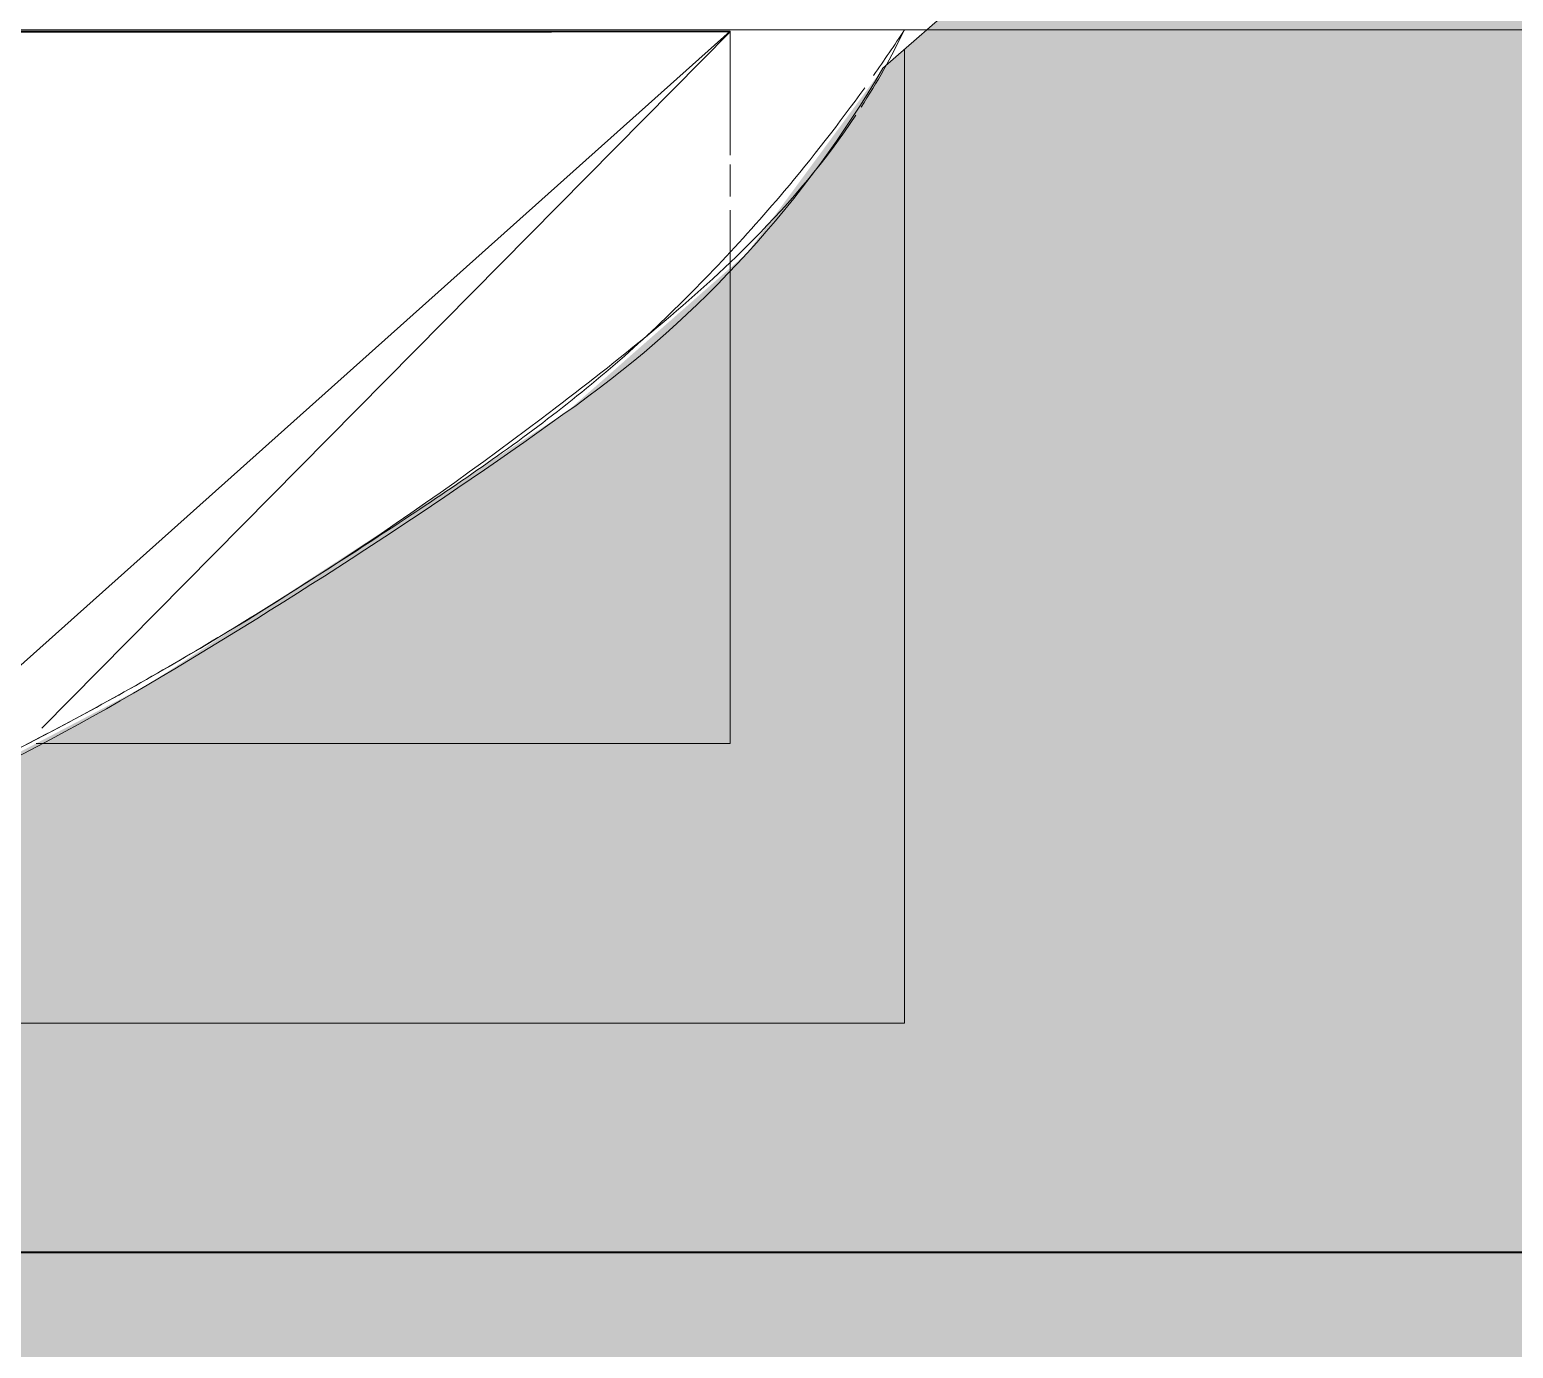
# Model space of a CAD drawing. Header units: metres. Extents: x 15 to 69.3, y -12.4 to 16.4.
# Drawn here: x 17.39247 to 17.4154, y 13.42632 to 13.44671 of the extents above; entities that cross this region are included whole.
import ezdxf

# ---------------------------------------------------------------- set-up
doc = ezdxf.new("R2010")
doc.units = ezdxf.units.M
doc.layers.add('1095_ARQ_BASE_dwg', color=7, linetype='Continuous', lineweight=5, true_color=0x767676)
doc.layers.add('A-FLOR', color=7, linetype='Continuous', lineweight=9, true_color=0x007f00)
for name, color, linetype, lineweight in [('A-WALL', 7, 'Continuous', 9), ('KIRYA - PAREDE', 7, 'Continuous', 40), ('LAYOUT-WC_COZINHA', 7, 'Continuous', 5), ('P-SANR-FIXT', 7, 'Continuous', 5)]:
    doc.layers.add(name, color=color, linetype=linetype, lineweight=lineweight)

# ---------------------------------------------------------------- blocks, each defined once
blk = doc.blocks.new('1095_ARQ_BASE_dwg_A$C245F1D6E-3610876-TÉRREO')
at = {"layer": 'LAYOUT-WC_COZINHA', "color": 253, "true_color": 0xaaaaaa, "flags": 128}
blk.add_lwpolyline([(0.08188877806289366, 0.5000000611034753), (-2.398862286412395e-08, 0.5000000611034753), (-2.398862286412395e-08, 6.110347519268089e-08), (1.19999997602302, 6.110347519268089e-08), (1.19999997602302, 0.5000000611034753)], dxfattribs=at)
blk = doc.blocks.new('1095_ARQ_BASE_dwg-3608001-TÉRREO')
at = {"layer": 'KIRYA - PAREDE', "color": 253, "true_color": 0xaaaaaa, "flags": 128}
blk.add_lwpolyline([(18.51062034051213, 14.31471375535536), (18.36062034051227, 14.31471375535536), (18.36062034051226, 13.42780630161043), (17.34083748640235, 13.42780630161043)], dxfattribs=at)
at = {"rotation": 180}
blk.add_blockref('1095_ARQ_BASE_dwg_A$C245F1D6E-3610876-TÉRREO', (17.42272626446525, 13.9278063627138), dxfattribs=at)
blk = doc.blocks.new('UT_Purificador de água para cozinha - UT_Purificador de água para cozinha-3520486-TÉRREO')
at = {"layer": 'P-SANR-FIXT'}
for p, q in [((-0.08689158107970382, -0.003545289516448975), (-0.1131827850341797, -0.003545289516448975)), ((-0.1131827850341797, -0.003545289516448975), (-0.08689158107970381, -0.003545289516448975)), ((-0.1131827850341797, -0.003545289516448975), (-0.1131827850341797, -0.01859647767824053)), ((-0.1131827850341797, -0.01859647767824053), (-0.1131827850341797, -0.003545289516448976)), ((-0.09976455851059972, -0.007868282794942434), (-0.1104864730834961, -0.007868282794942434)), ((-0.1104864730834961, -0.007868282794942434), (-0.09976455851059972, -0.007868282794942434)), ((-0.1104864730834961, -0.007868282794942434), (-0.1104864730834961, -0.01521327463491873)), ((-0.1104864730834961, -0.01521327463491873), (-0.1104864730834961, -0.007868282794942434)), ((-0.1128466768076331, -0.01830244673910983), (-0.1232032992515364, -0.02736252674575667)), ((-0.1247651317438722, -0.01889849472045899), (-0.1135280222148209, -0.01889849472045899)), ((-0.1247651317438722, -0.01889849472045899), (0.03135577431446672, -0.01889849472045899))]:
    blk.add_line(p, q, dxfattribs=at)
at = {"layer": 'P-SANR-FIXT', "color": 8, "true_color": 0x808080}
for p, q in [((-0.09985032366659187, -0.008105233139835218), (-0.1104855878132535, -0.01886465437888805)), ((-0.1104864730834961, -0.01521327463491873), (-0.1104864730834961, -0.01610816255779916)), ((-0.1104864730834961, -0.01610816255779916), (-0.1104864730834961, -0.01521327463491873)), ((-0.1104864730834961, -0.01632320585494042), (-0.1104864730834961, -0.01681806135998245)), ((-0.1104864730834961, -0.01681806135998245), (-0.1104864730834961, -0.01632320585494042)), ((-0.1104864730834961, -0.01696051775328574), (-0.1104864730834961, -0.01887451410558122)), ((-0.1104864730834961, -0.01887451410558122), (-0.1104864730834961, -0.01696051775328574)), ((-0.113394764399711, -0.01889849472045899), (0.03135577431446672, -0.01889849472045898)), ((-0.1131827840431006, -0.01889849503030736), (4.355637062491979e-09, -0.01889849503030736)), ((-0.1131827840431006, -0.01889849503030736), (4.355637062491979e-09, -0.01889849503030736)), ((-0.07242794033645239, -0.01887451410556713), (-0.1104864730512961, -0.01887451410556713)), ((-0.1104864730834961, -0.01887451410558122), (-0.07242794033645235, -0.01887451410558122)), ((-0.07242794033645235, -0.01887451410558122), (-0.1104864730834961, -0.01887451410558122))]:
    blk.add_line(p, q, dxfattribs=at)
at = {"layer": 'P-SANR-FIXT', "color": 8, "true_color": 0x808080, "flags": 128}
for points in [[(-0.1104864730512961, -0.01887451410556713), (-0.1043250795558101, -0.0133712469195384), (-0.09816341546622313, -0.007868282794957814)], [(-0.1131827840431006, -0.01889849503030735), (-0.1131816564542679, -0.01890008902150399), (-0.1131791617746829, -0.01889849503030736)], [(-0.1131827840431006, -0.01889849503030735), (-0.1131816564542679, -0.01890008902150399), (-0.1131791617746829, -0.01889849503030736)], [(-0.07242705827187704, -0.01885700545091228), (-0.09145632285377163, -0.0188618788592997), (-0.1104855878132535, -0.01886465437888804)], [(-0.1104855878132535, -0.01886465437888804), (-0.1099989202282625, -0.01886419243819339), (-0.1077231112340795, -0.01886151552007576), (-0.09520851511960654, -0.01885727571809019), (-0.07975861579442634, -0.0188580032400512)]]:
    blk.add_lwpolyline(points, dxfattribs=at)
at = {"layer": 'P-SANR-FIXT'}
for centre, radius, start, end in [((-0.08167857834450472, -0.04225551104084814), 0.03890203384123528, 109.1301361712012, 120.595211666239), ((-0.05588827210060233, -0.08587285635771033), 0.08957365024178714, 120.5952116662388, 125.6576174500512), ((-0.09825285864069043, -0.02682417187215356), 0.01689968425542134, 125.6576174500508, 149.7181886608695)]:
    blk.add_arc(centre, radius, start, end, dxfattribs=at)
at = {"layer": 'P-SANR-FIXT', "color": 8, "true_color": 0x808080}
for points, knots in [([(-0.08689158195497321, -0.003545290426317768), (-0.08897075303380905, -0.003910589849077045), (-0.09201279566579267, -0.004664378932360393), (-0.09592954169047353, -0.00611724833168881), (-0.0987827158311291, -0.007399991307263733), (-0.1015699114485828, -0.008874724895390287), (-0.1038006452817781, -0.0102519701554928), (-0.10553368560693, -0.01137940170282938), (-0.1068189031214528, -0.01224672886114309), (-0.1080569292745206, -0.01316435838531791), (-0.1092203548801843, -0.01416240154747418), (-0.1103047322413108, -0.01524510696358444), (-0.1114359561038037, -0.01650832510937393), (-0.112168817661289, -0.01745038341750901), (-0.1125662233608735, -0.018003429833681)], [-1, -1, -1, -1, -0.8, -0.7000000000000001, -0.6000000000000001, -0.5, -0.4, -0.35, -0.3, -0.25, -0.2, -0.15, -0.1, -0.03462879112532513, -0.03462879112532513, -0.03462879112532513, -0.03462879112532513]), ([(-0.08689158195497321, -0.003545290426317768), (-0.08897075303380905, -0.003910589849077045), (-0.09201279566579267, -0.004664378932360393), (-0.09592954169047353, -0.00611724833168881), (-0.0987827158311291, -0.007399991307263733), (-0.1015699114485828, -0.008874724895390287), (-0.1038006452817781, -0.0102519701554928), (-0.10553368560693, -0.01137940170282938), (-0.1068189031214528, -0.01224672886114309), (-0.1080569292745206, -0.01316435838531791), (-0.1092203548801843, -0.01416240154747418), (-0.1103047322413108, -0.01524510696358444), (-0.1114359561038037, -0.01650832510937393), (-0.112168817661289, -0.01745038341750901), (-0.1125662233608735, -0.018003429833681)], [-1, -1, -1, -1, -0.8, -0.7000000000000001, -0.6000000000000001, -0.5, -0.4, -0.35, -0.3, -0.25, -0.2, -0.15, -0.1, -0.03462879112532513, -0.03462879112532513, -0.03462879112532513, -0.03462879112532513]), ([(-0.1124295331070585, -0.01757869375521558), (-0.1119633398738088, -0.01687787459251761), (-0.1105741171277407, -0.01523558209406911), (-0.1088654298067322, -0.01387802154773786), (-0.1077849877595296, -0.01305156706658761), (-0.105450991525274, -0.01126641765480245), (-0.1004866313827686, -0.00801876968831418), (-0.09504582118934264, -0.005692014343947233), (-0.09220311612592909, -0.004818362322241597), (-0.09133205961158736, -0.004550690086289793), (-0.08957375702106543, -0.004072252478332738), (-0.08778883591873175, -0.003703308788271118), (-0.08689158195497321, -0.003545290426317771)], [0.1542092518279925, 0.1542092518279925, 0.1542092518279925, 0.1542092518279925, 0.4148068392204414, 0.8296136784408827, 0.8298735112564297, 0.8301333440719767, 1.726778902574766, 2.623424461077555, 2.623560049970362, 2.623695638863167, 2.898253539603405, 3.172811440343643, 3.172811440343643, 3.172811440343643, 3.172811440343643]), ([(-0.1124295331070585, -0.01757869375521558), (-0.1119633398738088, -0.01687787459251761), (-0.1105741171277407, -0.01523558209406911), (-0.1088654298067322, -0.01387802154773786), (-0.1077849877595296, -0.01305156706658761), (-0.105450991525274, -0.01126641765480245), (-0.1004866313827686, -0.00801876968831418), (-0.09504582118934264, -0.005692014343947233), (-0.09220311612592909, -0.004818362322241597), (-0.09133205961158736, -0.004550690086289793), (-0.08957375702106543, -0.004072252478332738), (-0.08778883591873175, -0.003703308788271118), (-0.08689158195497321, -0.003545290426317771)], [0.1542092518279925, 0.1542092518279925, 0.1542092518279925, 0.1542092518279925, 0.4148068392204414, 0.8296136784408827, 0.8298735112564297, 0.8301333440719767, 1.726778902574766, 2.623424461077555, 2.623560049970362, 2.623695638863167, 2.898253539603405, 3.172811440343643, 3.172811440343643, 3.172811440343643, 3.172811440343643]), ([(-0.109780381811519, -0.01889849503043225), (-0.1101236903721688, -0.01889849503043224), (-0.1108101379566141, -0.01889849503043221), (-0.1116267051315696, -0.01889849503043215), (-0.1122295829707158, -0.0188984950304321), (-0.1126023528924253, -0.01889849503043206), (-0.1129285916808093, -0.018898495030432), (-0.1131925991984029, -0.01889849503043197), (-0.1134020489462324, -0.01889849503043192), (-0.1135453200460709, -0.01889849503043188), (-0.1136388909428023, -0.01889849503043187), (-0.1136849605406323, -0.01889849503043183), (-0.1137211189128934, -0.01889849503043183), (-0.1137422235280037, -0.01889849503043183), (-0.1137572756182638, -0.01889849503043182), (-0.1137673507577265, -0.01889849503043182), (-0.1137843183743535, -0.01889849503043184), (-0.1138093097677955, -0.01889849503043176), (-0.1138372936223823, -0.0188984950304318), (-0.1138708755841221, -0.01889849503043175), (-0.1139064272726433, -0.01889849503043171), (-0.1139480190664059, -0.01889849503043168), (-0.113992324430933, -0.0188984950304316), (-0.1140389037209, -0.01889849503043164), (-0.1140836954458203, -0.01889849503043153), (-0.1141411280966539, -0.01889849503043151), (-0.1141952512364261, -0.01889849503043147), (-0.1142461998099538, -0.01889849503043136), (-0.1142836714549373, -0.01889849503043135), (-0.1143202855116352, -0.01889849503043125), (-0.1143559005496321, -0.01889849503043121), (-0.1143897002078061, -0.01889849503043114), (-0.1144323017629373, -0.01889849503043111), (-0.1144711285146233, -0.01889849503043097), (-0.1145059041638064, -0.01889849503043096), (-0.1145309260037374, -0.01889849503043087), (-0.1145543847983687, -0.01889849503043086), (-0.1145836702314239, -0.01889849503043034), (-0.1146116369213488, -0.01889849503043069), (-0.1146378770259051, -0.01889849503043056), (-0.1146582413874418, -0.01889849503043045), (-0.1146760439225763, -0.01889849503043035), (-0.1147025596105428, -0.01889849503043021), (-0.1147301073905037, -0.01889849503042995), (-0.1147516842369975, -0.01889849503042965), (-0.1147628338272046, -0.0188984950304294), (-0.114768118602918, -0.01889849503042883), (-0.114755729359916, -0.01889849503042842), (-0.1147390692327517, -0.01889849503042798), (-0.1147297736692419, -0.01889849503042776), (-0.1147202029483159, -0.01889849503042754), (-0.1147059580321312, -0.01889849503042722), (-0.114687742121699, -0.01889849503042684), (-0.1146691608521128, -0.01889849503042632), (-0.1146549567626687, -0.0188984950304258), (-0.1146344528441931, -0.01889849503042483), (-0.1146298792792634, -0.01889849503042359), (-0.1146383670377319, -0.01889849503042235), (-0.1146477838112449, -0.01889849503042137), (-0.1146569527519073, -0.01889849503042036), (-0.1146620200954741, -0.01889849503041948), (-0.1146628501096031, -0.01889849503041849), (-0.1146611624480142, -0.01889849503041774), (-0.1146594233399995, -0.01889849503041731), (-0.1146588618364743, -0.01889849503041718)], [0, 0, 0, 0, 1.030357604023791, 2.060715208047582, 2.455142957330791, 2.849570706614, 3.189624108405315, 3.448267311078476, 3.659320430173504, 3.837710613386547, 3.897163330231644, 3.956616047076741, 3.985573461761369, 4.014530876445997, 4.025892175971688, 4.033333008953806, 4.062164499993573, 4.09099599103334, 4.134530534690465, 4.17806507834759, 4.23463797735321, 4.29121087635883, 4.367565716715494, 4.443920557072158, 4.52027539742882, 4.596630237785484, 4.74933991849881, 4.825694758855474, 4.902049599212138, 4.983651166966374, 5.065252734720611, 5.146854302474847, 5.228455870229084, 5.391659005737557, 5.473260573491793, 5.554862141246029, 5.647517584646156, 5.740173028046282, 5.925483914846536, 6.0611760897767, 6.196868264706863, 6.332560439637026, 6.468252614567189, 6.894144804436833, 7.320036994306477, 7.745929184176121, 8.171821374045765, 9.405406754491644, 9.713803099603114, 10.02219944471458, 10.33059578982605, 10.63899213493752, 11.36570903549853, 12.09242593605954, 12.81914283662055, 13.54585973718156, 16.36652194004414, 17.77685304147543, 19.18718414290672, 20.52711683811378, 21.86704953332084, 23.2069822285279, 24.54691492373496, 25.10099646855116, 25.10099646855116, 25.10099646855116, 25.10099646855116]), ([(-0.1136333579356489, -0.01889849503030739), (-0.1136292859015695, -0.01889849503030722), (-0.1134504320122577, -0.01889849503029985), (-0.1130961157160594, -0.0188984950302874), (-0.1124836533617632, -0.01889849503027004), (-0.1119625395458254, -0.0188984950302573), (-0.1115068991303372, -0.01889849503024718), (-0.1111396767769322, -0.01889849503023952), (-0.1107465747634085, -0.01889849503023185), (-0.110424968044589, -0.01889849503022552), (-0.1101516368105436, -0.01889849503022041), (-0.109961644157915, -0.01889849503021727), (-0.1097965402252795, -0.01889849503021475), (-0.1096806569164899, -0.01889849503021318), (-0.1095769396364975, -0.01889849503021193), (-0.1094936130260247, -0.01889849503021104), (-0.1094045661794554, -0.0188984950302101), (-0.1092795294324961, -0.018898495030209), (-0.1090942341110255, -0.01889849503020759), (-0.1088431880951615, -0.0188984950302062), (-0.1086198557934082, -0.0188984950302053), (-0.1084821122502431, -0.01889849503020476), (-0.1083518956715052, -0.01889849503020433), (-0.1081790620272995, -0.01889849503020383), (-0.107990036763361, -0.01889849503020327), (-0.1078264661295391, -0.018898495030203), (-0.1077327783411832, -0.01889849503020278), (-0.1076556246365613, -0.01889849503020267), (-0.1075906219682025, -0.01889849503020255), (-0.1075291913537695, -0.01889849503020245), (-0.1074719888942877, -0.0188984950302024), (-0.1074347632660646, -0.01889849503020231), (-0.1073984301740516, -0.0188984950302023), (-0.1073676010405754, -0.01889849503020226), (-0.1073400364727582, -0.01889849503020225), (-0.1073207550339068, -0.01889849503020221), (-0.1073053951541518, -0.0188984950302022), (-0.1072942405789069, -0.01889849503020219), (-0.1072820453306386, -0.01889849503020217), (-0.1072650472370015, -0.01889849503020219), (-0.1072430173430429, -0.0188984950302021), (-0.1072110094585419, -0.01889849503020208), (-0.1071731244298375, -0.01889849503020208), (-0.1071263095655787, -0.01889849503020207), (-0.1070754593424365, -0.01889849503020205), (-0.106986156485803, -0.018898495030202), (-0.1068586232310246, -0.01889849503020193), (-0.1066718467328419, -0.01889849503020186), (-0.1064608352871503, -0.01889849503020173), (-0.1060991755682282, -0.01889849503020164), (-0.1055961521545253, -0.01889849503020145), (-0.1049015067442017, -0.01889849503020128), (-0.1041474849915251, -0.01889849503020118), (-0.1032998779191909, -0.01889849503020099), (-0.1024059159597337, -0.01889849503020089), (-0.1014265844527421, -0.01889849503020075), (-0.1004002871136935, -0.01889849503020068), (-0.09928781488643476, -0.01889849503020061), (-0.09813192482552044, -0.01889849503020053), (-0.09690567937858124, -0.01889849503020049), (-0.09565038318861328, -0.01889849503020042), (-0.09392035106763888, -0.01889849503020045), (-0.09218011826000265, -0.0188984950302003), (-0.09043033980203703, -0.01889849503020035), (-0.08910943930188471, -0.01889849503020029), (-0.08778007208948418, -0.01889849503020034), (-0.08599627645768435, -0.01889849503020024), (-0.08376990284972, -0.01889849503020029), (-0.0815449387758202, -0.01889849503020025), (-0.07976769038078757, -0.01889849503020027), (-0.07842830256446107, -0.01889849503020028), (-0.07708249935679688, -0.01889849503020028), (-0.07573030068980559, -0.0188984950302003), (-0.07437807808750069, -0.01889849503020031), (-0.07181265100383005, -0.0188984950302003), (-0.06822813952111592, -0.0188984950302004), (-0.06509452944277894, -0.01889849503020041), (-0.06362474593216069, -0.01889849503020041)], [181.4250812483804, 181.4250812483804, 181.4250812483804, 181.4250812483804, 182.1451548569203, 212.9277674709724, 234.653739258812, 256.3797110466517, 267.2760881881669, 278.1724653296822, 289.0778457858451, 299.983226242008, 305.4050308259038, 310.8268354097996, 313.5020880305644, 316.1773406513292, 317.5059229853561, 318.834505319383, 320.0971573095236, 321.3598092996642, 323.7317806102477, 326.1037519208311, 327.2736461009106, 327.8098224868576, 328.3459988728044, 329.2417312404571, 330.1374636081097, 330.4736503703724, 330.809837132635, 330.9519006529987, 331.0939641733624, 331.3060328270982, 331.3903914854303, 331.4747501437624, 331.5432909540656, 331.6118317643688, 331.654176930837, 331.6965220973053, 331.7145378198512, 331.7325535423972, 331.7514648937871, 331.7703762451769, 331.8083276075042, 331.8462789698315, 331.9043736087908, 331.9624682477502, 332.0321758503924, 332.1018834530347, 332.3027224708067, 332.5035614885786, 332.7713575383851, 333.0391535881917, 333.7373433218663, 334.4355330555409, 335.2761337268627, 336.1167343981845, 337.0700844601132, 338.0234345220419, 339.1029658724286, 340.1824972228154, 341.385410081569, 342.5883229403226, 343.875471098796, 345.1626192572693, 347.7903650761964, 349.10423798566, 350.4181108951236, 351.7570406080009, 353.0959703208783, 355.7738297466332, 358.4405616908934, 359.7739276630235, 361.1072936351537, 362.4597024728889, 363.8121113106241, 365.1645201483593, 366.5169289860945, 371.5093294137276, 375.9196018370736, 375.9196018370736, 375.9196018370736, 375.9196018370736]), ([(-0.07242794033645239, -0.01887451410556713), (-0.07281138022660864, -0.01887451410556363), (-0.07436759052873282, -0.01887451410555296), (-0.07605080888842444, -0.01887451410555298), (-0.07811482973478094, -0.01887451410555308), (-0.07908697223937093, -0.01887451410555311), (-0.08074241491129622, -0.01887451410555317), (-0.08166835099382111, -0.01887451410555361), (-0.08336972025777017, -0.01887451410555316), (-0.08509435633026943, -0.01887451410555758), (-0.08684129907744821, -0.0188745141055534), (-0.08831112394833777, -0.0188745141055535), (-0.08952670608957845, -0.01887451410555394), (-0.09071026133696755, -0.01887451410555364), (-0.09193515456512047, -0.01887451410555367), (-0.09309234969078546, -0.01887451410555344), (-0.09433198813866382, -0.01887451410555387), (-0.09523089703585724, -0.0188745141055539), (-0.09589828425264692, -0.01887451410555398), (-0.09663857607583612, -0.01887451410555402), (-0.09719663108816108, -0.01887451410555406), (-0.09775453622875704, -0.01887451410555412), (-0.09817863483096999, -0.01887451410555414), (-0.0986843587057473, -0.01887451410555417), (-0.0991381968376629, -0.01887451410555428), (-0.09956182644871904, -0.01887451410555428), (-0.09999767297835459, -0.01887451410555431), (-0.1002243457524014, -0.01887451410555436), (-0.1006059508958085, -0.01887451410555434), (-0.100850028903757, -0.01887451410555439), (-0.1012135949149495, -0.01887451410555442), (-0.1015882476961157, -0.01887451410555448), (-0.101915345628365, -0.01887451410555455), (-0.1022598668417394, -0.01887451410555458), (-0.102574975839206, -0.01887451410555777), (-0.1028879113049528, -0.01887451410555456), (-0.1031019016806386, -0.01887451410555472), (-0.1032175143523013, -0.01887451410555378), (-0.1033658534209764, -0.01887451410555473), (-0.1034773564491357, -0.01887451410555474), (-0.1035899430823868, -0.01887451410555476), (-0.1037425800784496, -0.01887451410555481), (-0.1039068622251178, -0.01887451410555483), (-0.1041227203717866, -0.01887451410555484), (-0.1043374601358255, -0.01887451410555492), (-0.1046561909915086, -0.01887451410555498), (-0.1049428698706169, -0.01887451410555508), (-0.1051866041406417, -0.01887451410555514), (-0.1053326983056373, -0.01887451410555517), (-0.1054396276475755, -0.0188745141055552), (-0.1055317806044472, -0.01887451410555524), (-0.1056027657136337, -0.01887451410555527), (-0.105706204762652, -0.01887451410555532), (-0.1058548160236184, -0.01887451410555523), (-0.1060147225762414, -0.01887451410555542), (-0.106206781303669, -0.01887451410555554), (-0.1063997862212727, -0.01887451410555564), (-0.1066112277915924, -0.01887451410555574), (-0.1067399388591052, -0.01887451410555581), (-0.1068674017368985, -0.01887451410555592), (-0.106966515982783, -0.01887451410555598), (-0.1070538644962032, -0.01887451410555604), (-0.1071090317540845, -0.01887451410555611), (-0.1071681855850803, -0.01887451410555621), (-0.1072467513677721, -0.01887451410555617), (-0.1073026442426961, -0.01887451410555627), (-0.1073683082045547, -0.01887451410555626), (-0.1074424050979662, -0.01887451410555656), (-0.1075097460120294, -0.01887451410555646), (-0.1075543601618997, -0.01887451410555652), (-0.107582293693357, -0.01887451410555662), (-0.1076192125037805, -0.01887451410555663), (-0.1076574049741795, -0.01887451410555663), (-0.1076941399165124, -0.0188745141055567), (-0.1077441811249214, -0.01887451410555678), (-0.107816063990271, -0.01887451410555691), (-0.107911150409408, -0.01887451410555709), (-0.1079984369023602, -0.01887451410555728), (-0.108133475206692, -0.01887451410555764), (-0.1082343584385164, -0.01887451410555784), (-0.1083566997332766, -0.01887451410555825), (-0.1084483026729523, -0.01887451410555856), (-0.1085193174831919, -0.01887451410555883), (-0.1085813132015094, -0.01887451410555921), (-0.1086241992011366, -0.01887451410551504), (-0.1086796127199015, -0.01887451410555957), (-0.1087305054315411, -0.01887451410555985), (-0.1087699356641611, -0.01887451410556006), (-0.1088286140970092, -0.01887451410556034), (-0.1088831853774207, -0.01887451410556074), (-0.1089471168972789, -0.01887451410556104), (-0.1090128258983485, -0.01887451410556145), (-0.1090916521302345, -0.01887451410556196), (-0.1091625970649265, -0.01887451410556246), (-0.109240988269586, -0.01887451410556304), (-0.1092940850013767, -0.01887451410556347), (-0.1093848119859788, -0.01887451410556426), (-0.1094485786240289, -0.01887451410556484), (-0.1095304422299554, -0.01887451410556572), (-0.1095945861478978, -0.01887451410556644), (-0.1096906458332993, -0.01887451410556765), (-0.1097558918826076, -0.0188745141055685), (-0.109838422437766, -0.01887451410556974), (-0.1098921439958372, -0.01887451410556992), (-0.1099596817952738, -0.0188745141055718), (-0.1100205372303749, -0.01887451410557283), (-0.1100722578519043, -0.01887451410557378), (-0.110157228971476, -0.01887451410557529), (-0.1102160317033754, -0.01887451410557575), (-0.1103082444383829, -0.01887451410557801), (-0.1103813617417735, -0.01887451410557956), (-0.1104513912736437, -0.01887451410558072), (-0.1104842032447543, -0.01887451410558131), (-0.1104864730512961, -0.01887451410556712)], [-71.51928952507478, -71.51928952507478, -71.51928952507478, -71.51928952507478, -70.3687516003269, -66.84977882254769, -66.46867419967147, -64.17539312458626, -63.93268944440735, -61.50100742662494, -61.39670468914335, -58.82662172866351, -56.32473517861522, -56.15223603070208, -54.4132445536132, -52.67425307652442, -52.59671306003904, -50.732702000751, -49.19627012234677, -48.86869094146297, -48.02826481781645, -47.18783869416971, -46.63986725866814, -46.34741257052296, -45.50698644687634, -45.36166582682877, -44.82264718015678, -44.1383079134371, -44.08346439498952, -43.50716208752867, -43.45396864671754, -42.93085978006771, -42.76962937999786, -42.35455747260676, -41.79711754784778, -41.77825516514591, -41.30898572265721, -40.8397162801685, -40.82460571569757, -40.65548252718943, -40.48635933868128, -40.3704468376798, -40.31354666990792, -40.14073400113445, -39.9011773951911, -39.80693219569949, -39.47313039026465, -39.23430044178409, -38.80990337957488, -38.56742348837707, -38.45145126780941, -38.33547904724174, -38.21697685297333, -38.146676368885, -38.09847465870492, -37.86957797725477, -37.64068129580463, -37.54022665783526, -37.18588908281099, -36.93377694678576, -36.73109686981734, -36.67443656877784, -36.41509619077004, -36.31523834519121, -36.29277327003879, -36.17045034930754, -36.04812742857618, -35.92580450784494, -35.89937982056519, -35.72154329923575, -35.54370677790633, -35.52433227015577, -35.4598267324279, -35.37594668694936, -35.29206664147083, -35.2081865959924, -35.12286003246638, -34.9328865185057, -34.65758644101889, -34.31991555708782, -34.10698628604536, -33.25812273560378, -33.08201125934912, -32.40925918516218, -31.84410696161043, -31.83906711086456, -31.26887503656683, -31.01259143836488, -30.6986829622691, -30.1810759151191, -30.12849088797137, -29.34956039187333, -28.879898052431, -28.51804486862754, -27.63130521689051, -26.69721225490875, -26.38271238135002, -25.13411954580965, -24.87637964118983, -23.05554702747081, -22.55574142324335, -21.23471441375201, -19.97736330067718, -17.4746456047428, -17.31129414994122, -14.64522499920515, -13.71457679573383, -12.3828830718932, -10.12054114458112, -9.826627480384197, -5.93867816503456, -5.595857289957081, -2.639487390124927, -0.1826737138231778, 0, 0, 0, 0]), ([(0.03140089942627246, -0.01889849503043476), (0.03018071086682362, -0.01889849503043474), (0.02170763020782807, -0.01889849503043457), (0.005981656836050764, -0.0188984950304343), (-0.01578066649731824, -0.01889849503043388), (-0.03754660926198555, -0.01889849503043347), (-0.05507576997796843, -0.01889849503043311), (-0.06836449536582338, -0.01889849503043289), (-0.07622017693838287, -0.01889849503043272), (-0.08197149162803215, -0.01889849503043264), (-0.08561842790314281, -0.01889849503043258), (-0.0883481043353709, -0.01889849503043255), (-0.09061916322116884, -0.01889849503043249), (-0.09243160252084433, -0.01889849503043248), (-0.09380152557682835, -0.01889849503043244), (-0.09518203876642116, -0.01889849503043245), (-0.09703683619025255, -0.01889849503043239), (-0.09890471063646117, -0.01889849503043237), (-0.1007855513231502, -0.01889849503043231), (-0.1021825146398441, -0.01889849503043235), (-0.1035463154225295, -0.01889849503043235), (-0.1060674105915671, -0.01889849503043232), (-0.1081461913702789, -0.01889849503043232), (-0.109780381811519, -0.01889849503043226)], [408.0053192367884, 408.0053192367884, 408.0053192367884, 408.0053192367884, 411.6658856985308, 433.4245668203959, 455.1832479422609, 476.9528381556773, 498.7224283690936, 507.7707249277395, 516.8190214863852, 522.2894904453095, 525.0247249247717, 527.7599594042341, 530.4786283219363, 531.8379627807875, 533.1972972396387, 534.5884046493051, 535.9795120589714, 538.7617268783039, 540.1921607802618, 541.6225946822198, 542.953605600332, 544.2846165184443, 549.1886115299297, 549.1886115299297, 549.1886115299297, 549.1886115299297])]:
    blk.add_open_spline(points, degree=3, knots=knots, dxfattribs=at)
for points in [[(-0.1131791617746829, -0.01889849503030736), (-0.1129786051051293, -0.01847736742241989), (-0.1127543835779817, -0.01807953804522955), (-0.112509898204377, -0.01770125155525717)], [(-0.1131791617746829, -0.01889849503030736), (-0.1129786051051293, -0.01847736742241989), (-0.1127543835779817, -0.01807953804522955), (-0.112509898204377, -0.01770125155525717)], [(-0.1127006066517664, -0.01819214034028725), (-0.1128644166017427, -0.01842426274897992), (-0.1130251365854307, -0.01865972035480579), (-0.1131827840431006, -0.01889849503030735)], [(-0.1127006066517664, -0.01819214034028725), (-0.1128644166017427, -0.01842426274897992), (-0.1130251365854307, -0.01865972035480579), (-0.1131827840431006, -0.01889849503030735)]]:
    blk.add_open_spline(points, degree=3, dxfattribs=at)
at = {"layer": 'P-SANR-FIXT'}
blk.add_open_spline([(-0.1146561711306881, -0.01889849503041663), (-0.1146545006972672, -0.01889849503041631), (-0.1146507321778286, -0.01889849503041565), (-0.1146445911682983, -0.01889849503041476), (-0.1146362614592792, -0.01889849503041334), (-0.1146291176337471, -0.01889849503041162), (-0.1146230333794299, -0.01889849503040861), (-0.1146171714861876, -0.01889849503040512), (-0.1146055795681478, -0.0188984950304011), (-0.1145936591685145, -0.01889849503039722), (-0.1145809028227439, -0.01889849503039341), (-0.1145643819531583, -0.0188984950303883), (-0.1145421627485838, -0.01889849503038197), (-0.1144970910690425, -0.01889849503037171), (-0.114420416223018, -0.01889849503035906), (-0.1142794636145633, -0.01889849503034375), (-0.1140928971380824, -0.01889849503032997), (-0.1138781728254359, -0.01889849503031816), (-0.1137298635305758, -0.01889849503031143), (-0.1136553775855015, -0.01889849503030831)], degree=3, knots=[25.8911793152694, 25.8911793152694, 25.8911793152694, 25.8911793152694, 27.23544370680384, 28.57970809833827, 29.9239724898727, 33.08408284464984, 36.24419319942699, 42.56441390898127, 48.02184209769479, 53.47927028640831, 58.93669847512183, 64.39412666383535, 75.26897099867945, 86.14381533352355, 107.8935040032117, 129.6280231230399, 151.3625422428681, 166.7538485498942, 180.1177391801525, 180.1177391801525, 180.1177391801525, 180.1177391801525], dxfattribs=at)

msp = doc.modelspace()

# ---------------------------------------------------------------- hatches: boundary and pattern name
at = {"layer": 'A-FLOR', "true_color": 0x464646}
h = msp.add_hatch(color=49, dxfattribs=at)
h.paths.add_polyline_path([(18.19232617459992, 13.25172109348721), (18.19125723503447, 13.25260927135536), (18.19156636953614, 13.25234058960095)])
h.paths.add_polyline_path([(18.15901796312708, 13.32089163646863), (18.16008690269254, 13.3200034585927), (18.15977776819086, 13.32027214034713)])
h.paths.add_polyline_path([(18.36062034051212, 11.92780630161017), (18.36062034051213, 12.22780630161017), (18.51062034051213, 12.22780630161017), (18.51062034051211, 13.27780630161043), (18.36462034051226, 13.27780630161043), (18.36602034051226, 13.27640630161043), (18.37872034051195, 13.27640630161043), (18.37982034051226, 13.27534630161044), (18.38764664467355, 13.27417710640565), (18.39441300941091, 13.27122513630078), (18.39985974669109, 13.26704570778926), (18.40445792329332, 13.2609483447148), (18.40726775245156, 13.25378618104348), (18.40831085028186, 13.24685011222689), (18.40922034051226, 13.24558487112113), (18.40922034051226, 13.23320630161044), (18.41062034051226, 13.23180630161044), (18.41062034051226, 13.22780630161044), (18.40662034051226, 13.22780630161044), (18.40662034051226, 13.15980630161043), (18.41062034051226, 13.15980630161043), (18.4103699877675, 13.15580630161044), (18.40899057202805, 13.15440630161044), (18.40899057202805, 13.13809879241109), (18.40814783484856, 13.13720630161044), (18.40814783484856, 13.13639764868963), (18.40866549172195, 13.13543890983363), (18.41005811664603, 13.13207681585462), (18.41062034051226, 13.12780630161043), (18.41005811664603, 13.12353578736624), (18.40814783484856, 13.11840630161044), (18.40918651322681, 13.11730630161044), (18.40918651322681, 13.10100800953767), (18.4103699877675, 13.09980630161044), (18.41062034051226, 13.09580630161044), (18.40662034051226, 13.09580630161044), (18.40662034051226, 13.01267345524163), (18.41062034051226, 13.01267345524163), (18.4103699877675, 13.00867345524163), (18.40899057202805, 13.00727345524163), (18.40899057202805, 12.99096594604228), (18.40814783484856, 12.99007345524163), (18.40819433475903, 12.98920420245767), (18.40874834278905, 12.98810604329497), (18.41005811664603, 12.98494396948581), (18.41062034051226, 12.98067345524162), (18.40971085028186, 12.97551211505918), (18.40961881928306, 12.97502022415034), (18.40846290237281, 12.97255175306414), (18.40814783484856, 12.97127345524163), (18.40918651322681, 12.97017345524163), (18.40918651322681, 12.95387516316886), (18.4103699877675, 12.95267345524163), (18.41062034051226, 12.94867345524163), (18.40662034051226, 12.94867345524163), (18.40676214283371, 12.91417345524162), (18.41062034051225, 12.91417345524162), (18.41062034051225, 12.91017345524162), (18.40922034051225, 12.90877345524163), (18.40922034051225, 12.89607345524163), (18.4081603405121, 12.89497345524176), (18.40692789750009, 12.88699445736596), (18.40404811972012, 12.88039244306516), (18.39985974669109, 12.8749340490628), (18.3935441052714, 12.8702454586096), (18.3866002199453, 12.86752604330233), (18.37966415112871, 12.86648294547203), (18.37872034051226, 12.86557345524162), (18.36602034051226, 12.86557345524162), (18.36462034051226, 12.86417345524162), (18.36062034051234, 12.86417345524162), (18.36062034051234, 12.8606734552416), (18.35562034051234, 12.8606734552416), (18.35562034051234, 12.87137969000953), (18.34362034051233, 12.87137969000953), (18.34349327561078, 12.87367345524123), (18.3338330090854, 12.87367345524123), (18.33836590254137, 12.87003674352319), (18.34366553337339, 12.86309319590125), (18.34721030764816, 12.85411303751954), (18.34832139973364, 12.84567345524162), (18.34816088105288, 12.51445419481211), (18.34689349517403, 12.50604670373995), (18.34344348162578, 12.49792739685547), (18.33758231149245, 12.49055039616506), (18.33074114039326, 12.48532932160188), (18.32176098201155, 12.48178454732711), (18.31210213930412, 12.48067345524163), (18.26076944952259, 12.48083397392238), (18.24683590932625, 12.48398891282809), (18.23971792837221, 12.48903446823205), (18.23661517579826, 12.49141253081223), (18.23523695113858, 12.49259505094403), (18.23396764219156, 12.49467381991606), (17.93178348436136, 12.49467381991606), (17.89420769626425, 12.49850088555499), (17.87173266931631, 12.50476648697895), (17.84856150605087, 12.51425312792488), (17.82792361853348, 12.52626030063989), (17.80806948348253, 12.54172566771568), (17.79079307859137, 12.5594575732126), (17.78689069692459, 12.56418950879353), (17.77835354652183, 12.57478739248599), (17.76812910495143, 12.59007298533625), (17.7659245685029, 12.59370501595659), (17.75971709966566, 12.60585931198199), (17.75552760994798, 12.61559254735823), (17.75052704328091, 12.63023190818269), (17.74857911793815, 12.63673548643365), (17.74605110933101, 12.6482515875161), (17.74445289825297, 12.65797013679524), (17.74334513152272, 12.67348017585073), (17.7429803035212, 12.68098365685273), (17.74368380126224, 12.69545468126682), (17.74466269385368, 12.70470702898521), (17.74761327840366, 12.71992167162986), (17.74958459583044, 12.72832938161866), (17.75368796770961, 12.74095933617091), (17.75744500782605, 12.75041395171698), (17.76510231694579, 12.76597146972038), (17.7674452203564, 12.77027059806742), (17.77394685495139, 12.78043004090634), (17.78082062989371, 12.78976002464509), (17.78905857574428, 12.79972543789688), (17.79322950483108, 12.80481325600087), (17.80954308516823, 12.82063424686142), (17.82910648428501, 12.83586025882891), (17.84995454068832, 12.84784838985527), (17.8720414824571, 12.85666772106806), (17.89599620231362, 12.86325475165249), (17.9123669478364, 12.86499468998626), (17.93218390245199, 12.86667309056719), (18.23406772883644, 12.86667309056719), (18.23560103555796, 12.86907904424312), (18.24188615961932, 12.87387563571922), (18.24425740521861, 12.87567373073838), (18.24751043047859, 12.8776634758905), (18.26208293589893, 12.88067345524163), (18.28929973744657, 12.88090357156632), (18.29498372674973, 12.88475042330354), (18.30092816261241, 12.886979838198), (18.30672549090035, 12.88767345524123), (18.34362034051233, 12.88767345524123), (18.34362034051233, 12.88996722047358), (18.35562034051234, 12.88996722047358), (18.35562034051234, 12.9006734552416), (18.36062034051234, 12.9006734552416), (18.36062034051234, 12.89717345524163), (18.36462034051226, 12.89717345524163), (18.36617714402727, 12.89577345524163), (18.37872034051226, 12.89577345524163), (18.37982034051226, 12.89471345524163), (18.38000418827537, 12.89478960747851), (18.38008034051226, 12.89497345524162), (18.37902034051225, 12.89607345524163), (18.37902034051225, 12.90877345524163), (18.37762034051225, 12.91017345524162), (18.37762034051225, 12.91417345524162), (18.38162034051226, 12.91417345524162), (18.38162034051226, 12.94867345524163), (18.37762034051226, 12.94867345524163), (18.37787069325702, 12.95267345524163), (18.37924945120595, 12.95407345524163), (18.37895809689235, 12.96580256593532), (18.37872034051226, 12.96557345524163), (18.36590083122585, 12.96568493130818), (18.36462034051226, 12.96442452676411), (18.36062034051238, 12.96417345524163), (18.36062034051238, 12.95517345524165), (18.34712034051235, 12.95517345524165), (18.3460343251969, 12.9556926956067), (18.34577912837871, 12.95654550753184), (18.34562034051235, 12.95890808198669), (18.34549962211514, 12.96567345524164), (18.28384700617818, 12.96567345524164), (18.28384700617818, 12.97367345524166), (18.28131991848965, 12.97356113725521), (18.28131991848965, 12.97279887424897), (18.27957219610745, 12.97279887424897), (18.27937635808475, 12.96214938890984), (18.27846483750536, 12.96073427136205), (18.27752553068381, 12.96001486100058), (18.27732769112155, 12.95988339173182), (18.2757361843927, 12.95943635513487), (18.27441919785038, 12.95943635513487), (18.27381627661319, 12.95952876687057), (18.27262985155927, 12.96001486100058), (18.27169054473772, 12.96073427136205), (18.27099439705528, 12.96169909365883), (18.27061501786944, 12.96301285205339), (18.2705791439551, 12.96369140443431), (18.27057769112154, 12.97279887424897), (18.26964382984379, 12.97301876768121), (18.26937811873831, 12.9737124401807), (18.26937811873831, 12.97279887424897), (18.26764978524562, 12.97301876768121), (18.26709052488867, 12.97841758825468), (18.2671546310972, 12.98335864098526), (18.2676793522961, 12.98854803623417), (18.26937811873831, 12.98832406683541), (18.26953187133595, 12.98802053932974), (18.26972386450783, 12.98854803623417), (18.27058594919514, 12.98854803623417), (18.27080982823184, 13.01117345524165), (18.27957769112154, 13.01117345524165), (18.27977657645472, 12.9885267661002), (18.28131991848965, 12.98840993016144), (18.28131991848965, 12.98767345524166), (18.28384700617818, 12.98767345524166), (18.28384700617818, 12.99567345524164), (18.31172137593004, 12.99585140619837), (18.32644972531263, 13.04171844954506), (18.32092513433258, 13.04179473495564), (18.32009301496169, 13.04227001510274), (18.3196229002399, 13.04295664107378), (18.31950954214067, 13.04357474551935), (18.31950952153893, 13.04667345524163), (18.30323137218188, 13.04667345524163), (18.30175423024972, 13.04743854087053), (18.30054189823944, 13.04921168317935), (18.29960300749234, 13.05169812134614), (18.29885900527558, 13.05526584623677), (18.29853413974741, 13.05865138088385), (18.29853413974741, 13.06269552959941), (18.29885900527558, 13.06608106424649), (18.29931121525838, 13.06853695098865), (18.30003057745714, 13.07098807195814), (18.30138186097499, 13.0734574008414), (18.30205980000033, 13.0742224864703), (18.30323137218188, 13.07467345524163), (18.31950954214067, 13.07467345524163), (18.3196229002399, 13.07839025951858), (18.32009301496169, 13.07907692351572), (18.32092513433258, 13.07955220639527), (18.32183161660047, 13.0796284609382), (18.35948810799064, 13.079430398674), (18.36018400347734, 13.07887544054192), (18.3606203405124, 13.0776284609382), (18.3606203405124, 13.04371844954506), (18.35986732011612, 13.04215478658013), (18.35906538238032, 13.0417685937207), (18.3586203405124, 13.04171844954506), (18.33866828134763, 13.04171844954506), (18.33039676858469, 13.01512750638762), (18.32733863524445, 13.00627140455879), (18.32408196799733, 12.99567345524164), (18.34562034051235, 12.99567345524164), (18.34580304643784, 13.00492539640714), (18.34609445080782, 13.0057485178125), (18.34712034051235, 13.00617345524161), (18.36062034051238, 13.00617345524161), (18.36062034051238, 12.99717345524163), (18.36462034051226, 12.99692238371914), (18.36602034051226, 12.99554434454793), (18.37872034051226, 12.99577345524163), (18.37910736266046, 12.99554434454793), (18.37905416779771, 13.00747232036287), (18.37787069325702, 13.00867345524163), (18.37762034051226, 13.01267345524163), (18.38162034051226, 13.01267345524163), (18.38162034051226, 13.09580630161044), (18.37762034051226, 13.09580630161044), (18.37787069325702, 13.09980630161044), (18.37924945120595, 13.10120630161044), (18.37905416779771, 13.11154525997526), (18.35901034051226, 13.11053278073575), (18.35901034051226, 13.09497332495352), (18.35648195848071, 13.09497332495352), (18.34939796063929, 13.1091620759251), (18.33412314767907, 13.1091620759249), (18.33412314767907, 13.10510606723815), (18.29012314767908, 13.10510606723812), (18.28459730155222, 13.11592052078006), (18.28321388841039, 13.12170630161045), (18.27989530995778, 13.12170630161045), (18.27989530995778, 13.13390630161045), (18.28322786745051, 13.13390630161045), (18.28344298609286, 13.13519014594776), (18.28513556269796, 13.14114916459806), (18.29012314767908, 13.15050653598275), (18.33412314767907, 13.15050653598272), (18.33412314767907, 13.14645052729596), (18.34939796063947, 13.14645052729612), (18.35648195848071, 13.16063927826734), (18.35901034051226, 13.16063927826734), (18.35901034051226, 13.14507982248512), (18.37912423810045, 13.14406380376555), (18.37905416779771, 13.15460516673168), (18.37787069325702, 13.15580630161044), (18.37762034051226, 13.15980630161043), (18.38162034051226, 13.15980630161043), (18.38148119843488, 13.22780630161044), (18.37762034051226, 13.22780630161044), (18.37762034051226, 13.23180630161044), (18.37902034051226, 13.23320630161044), (18.37902034051226, 13.24590630161044), (18.38008034051226, 13.24700630161044), (18.38000418827537, 13.24719014937355), (18.37982034051225, 13.24726630161044), (18.37872034051226, 13.24620630161043), (18.36602034051226, 13.24620630161043), (18.36462034051226, 13.24480630161043), (18.36062034051226, 13.24480630161043), (18.36062034051226, 13.24880630161044), (18.22583680752527, 13.248664499289), (18.22583680752527, 13.24480630161045), (18.22183680752552, 13.24480630161045), (18.22043680752527, 13.24620630161045), (18.20773680752539, 13.24620630161045), (18.20663680752527, 13.24726630161044), (18.19567402086053, 13.2494768095034), (18.19277843002289, 13.25136697294966), (18.18993875163428, 13.25331631850477), (18.18642982863788, 13.2555979784948), (18.18499934002097, 13.25562446902474), (18.17601908389989, 13.26460472514581), (18.17403918491257, 13.26460472514581), (18.17121075778783, 13.26743315227056), (18.17403918491257, 13.2702615793953), (18.15947668815993, 13.28452288589827), (18.15670046785356, 13.28194344220482), (18.15397042903528, 13.28497465701429), (18.15397042903528, 13.28665338001043), (18.14499017291421, 13.2956336361315), (18.14503992683344, 13.29723902496934), (18.14483763238244, 13.29726642833763), (18.14467889274407, 13.29723902496934), (18.14360733020174, 13.29620642833762), (18.13090733020169, 13.29620642833762), (18.12950733020173, 13.29480642833762), (18.12550733020174, 13.29480642833762), (18.12550733020174, 13.29880642833763), (16.81983848848221, 13.29880642833764), (16.81983848848221, 13.29480642833764), (16.81583848848222, 13.2950567810824), (16.81443848848221, 13.29643553903133), (16.79943848848221, 13.29643553903133), (16.79833848848221, 13.29747976157134), (16.76648848848221, 13.29700642833764), (16.76754848848221, 13.29590642833764), (16.76731937778852, 13.28320642833763), (16.76869741695972, 13.28180642833764), (16.76894848848221, 13.27780642833764), (16.73701941752033, 13.27780642833763), (16.73619228008479, 13.2703469669472), (16.73562044757375, 13.26291823606307), (16.73412213877046, 13.26108956777747), (16.73347491472707, 13.26084744586323), (16.7214984884822, 13.26084744586323), (16.7214984884822, 13.22759481760304), (16.87679743978739, 13.22742380741947), (16.88445980565029, 13.22621915325904), (16.89147117386468, 13.22331494945385), (16.89852925811727, 13.21766223383736), (16.90316399109797, 13.21162213222056), (16.90635534713445, 13.20391751719492), (16.90744385924716, 13.19564944683809), (16.9072734883786, 12.91924751791762), (16.90606819490316, 12.91158029597505), (16.90316399109797, 12.90456892776066), (16.89751127548147, 12.89751084350807), (16.89147117386468, 12.89287611052737), (16.88376655883904, 12.88968475449088), (16.8754984884822, 12.88859624237818), (16.52804239106502, 12.88876725256176), (16.52038002520212, 12.88997190672218), (16.51336865698773, 12.89287611052738), (16.50631057273515, 12.89852882614387), (16.50167583975445, 12.90456892776066), (16.49848448371796, 12.9122735427863), (16.49739597160526, 12.92054161314314), (16.49756714767858, 13.19694965820102), (16.49877163594925, 13.20461076400617), (16.50167583975445, 13.21162213222057), (16.50732855537095, 13.21868021647315), (16.51336865698774, 13.22331494945385), (16.52107327201338, 13.22650630549034), (16.52934134237021, 13.22759481760304), (16.68339848848221, 13.22759481760304), (16.68337825137978, 13.26084744586323), (16.67114086916152, 13.26094092244959), (16.67017787319395, 13.26157049888645), (16.66927652939066, 13.26291823606302), (16.6682927673445, 13.27459834753011), (16.66787755944408, 13.27780642833763), (16.73594848848221, 13.27780642833764), (16.7361995600047, 13.28180642833764), (16.7375775991759, 13.28320642833764), (16.73734848848221, 13.29590642833764), (16.7384084884821, 13.29700642833767), (16.73837532116569, 13.30277460344512), (16.73786300850525, 13.30377118237137), (16.73639724800097, 13.30789776137747), (16.73619884122698, 13.30868599874699), (16.73619884122698, 13.30940481044705), (16.73594848848222, 13.31130642833764), (16.73651071234845, 13.31557694258183), (16.73840848848221, 13.31988147771859), (16.74147157680269, 13.32350341457454), (16.74184495916103, 13.3239482306591), (16.74391774126617, 13.32538042258441), (16.74501590042887, 13.32593443061443), (16.74817797423803, 13.32724420447141), (16.75244848848221, 13.32780642833763), (16.75760982866466, 13.32689693810724), (16.7581234886571, 13.32679234478885), (16.7605701906597, 13.32564899019819), (16.76103077666712, 13.32534087380802), (16.79045233684059, 13.32523686036406), (16.79854565137586, 13.32532950521933), (16.79943848848221, 13.32617731764394), (16.81443848848221, 13.32617731764394), (16.81583848848221, 13.32755607559287), (16.81983848848221, 13.32780642833763), (16.81983848848221, 13.32380642833764), (18.12550733020174, 13.32394823065908), (18.12550733020174, 13.32780642833762), (18.12950733020148, 13.32780642833762), (18.13090733020173, 13.32640642833762), (18.14360733020174, 13.32640642833762), (18.14470733020173, 13.32534642833763), (18.15592109256421, 13.32299141427692), (18.15856570770411, 13.32124575699841), (18.16140538609272, 13.31929641144331), (18.16491430908913, 13.31701475145328), (18.16634479770605, 13.31698826092333), (18.17532505382711, 13.30800800480227), (18.17730495281443, 13.30800800480226), (18.18013337993918, 13.30517957767752), (18.17730495281443, 13.30235115055277), (18.19171685444224, 13.28793924892497), (18.19464366987344, 13.29066928774325), (18.19737370869173, 13.28763807293379), (18.19737370869173, 13.28595934993765), (18.2063539648128, 13.27697909381657), (18.20630421089356, 13.27537370497874), (18.20650650534457, 13.27534630161045), (18.20666524498293, 13.27537370497874), (18.20773680752527, 13.27640630161045), (18.22043680752531, 13.27640630161045), (18.22183680752527, 13.27780630161045), (18.21062034051211, 13.27780630161045), (18.21062034051211, 13.42780630161043), (18.51062034051211, 13.42780630161043), (18.51062034051213, 15.4278063016105), (18.21062034051213, 15.4278063016105), (18.21062034051213, 15.5778063016105), (15.36062034051217, 15.57780630161052), (15.36062034051217, 15.27780630161052), (15.21062034051217, 15.27780630161052), (15.21062034051215, 13.42780630161046), (15.51062034051215, 13.42780630161046), (15.51062034051215, 13.27780630161046), (15.21062034051215, 13.27780630161046), (15.21062034051214, 12.2278063016102), (15.36062034051214, 12.2278063016102), (15.36062034051214, 11.92780630161019), (18.12053381145263, 11.92780630161017)])
h.paths.add_polyline_path([(18.3486819686926, 13.05479836925893), (18.34858929206049, 13.05487338350104), (18.34864917787853, 13.05479836925893)])
h.paths.add_polyline_path([(18.34867262684795, 13.06646466620957), (18.34855769915458, 13.06654854122433), (18.34864917787853, 13.06646715947791)])
h.paths.add_polyline_path([(18.22669565478736, 13.27380630161044), (18.36062034051226, 13.27394810393189), (18.36062034051226, 13.27780630161043), (18.22583680752527, 13.27780630161045), (18.22583680752527, 13.27380630161044)])
h.paths.add_polyline_path([(17.17542091279524, 13.37780617488326), (17.17542091279524, 13.38180617488326), (16.85651034051234, 13.3816643725618), (16.85651034051234, 13.37780617488326), (16.85251034051235, 13.37780617488326), (16.85111034051235, 13.37920617488326), (16.83841034051234, 13.37920617488326), (16.83731034051235, 13.38026617488326), (16.8295058424066, 13.3814263377241), (16.82314034051235, 13.38406301494001), (16.8168996781623, 13.38906825932835), (16.81257739305602, 13.39489436247131), (16.80986292863014, 13.40182629501652), (16.80882112588756, 13.40876102024861), (16.80791034051236, 13.40970617488327), (16.80791034051236, 13.42240617488326), (16.80651034051236, 13.42380617488326), (16.80651034051236, 13.42780617488327), (16.5942262884479, 13.42780630161043), (16.5942262884479, 13.88280630161043), (17.05122628844788, 13.88280630161043), (17.05122628844787, 13.42780630161043), (16.83951034051235, 13.42780617488326), (16.83951034051235, 13.42380617488326), (16.83811034051235, 13.42240617488326), (16.83811034051235, 13.40970617488327), (16.8370503405125, 13.40860617488313), (16.83712649274923, 13.40842232712015), (16.83731034051235, 13.40834617488326), (16.83841034051234, 13.40940617488327), (16.85111034051235, 13.40940617488327), (16.85251034051234, 13.41080617488326), (16.85651034051234, 13.41080617488326), (16.85651034051234, 13.40680617488326), (17.17542091279524, 13.40680617488326), (17.17542091279524, 13.41080617488326), (17.17942091279524, 13.41055582213849), (17.18082091279524, 13.40917706418957), (17.19582091279523, 13.40917706418957), (17.19692091279524, 13.40813284164955), (17.22660174883425, 13.40834533677057), (17.22553739192055, 13.42941617488325), (17.20997793613833, 13.42941617488325), (17.20997793613833, 13.43135159203664), (17.20591932125372, 13.43135159203664), (17.20046450255176, 13.43267813065877), (17.19838354888637, 13.43330807855014), (17.19477616543374, 13.4347652927901), (17.1913323760586, 13.43657554234614), (17.184706535984, 13.44089922722448), (17.18206227669357, 13.44325263822986), (17.17996626830702, 13.44610525096186), (17.16961092997009, 13.45518592821057), (17.16813069912926, 13.45899001247943), (17.16813069912926, 13.61823043437587), (17.16776106289555, 13.63144025639913), (17.16797073012103, 13.64465548874961), (17.16832929827473, 13.65125058223818), (17.16894888897698, 13.65782629030694), (17.16990409941485, 13.66435567804909), (17.17126850819922, 13.6708119710983), (17.17395047839015, 13.68036505099344), (17.1772740820731, 13.68971427332187), (17.18119093054055, 13.69883482450045), (17.18565016763423, 13.70770282090664), (17.19075254804219, 13.71628431641654), (17.19368093045456, 13.72030651823581), (17.19701491508727, 13.72399949501571), (17.20078925859418, 13.72717821192509), (17.20504185520178, 13.72968127648504), (17.20959108993656, 13.73171050405866), (17.21424834746668, 13.73347777696226), (17.22371844910003, 13.73640806893057), (17.23336647037824, 13.73868515509071), (17.24313330876127, 13.74045136989361), (17.25295940428601, 13.7418508317432), (17.26281232916737, 13.74292031069755), (17.27269233144604, 13.743700995605), (17.28259098841308, 13.74417874786866), (17.29249986053085, 13.74433971472726), (17.30240214488941, 13.74417821881952), (17.31229365189493, 13.74368892789814), (17.32216390845515, 13.74287521044173), (17.33692023543244, 13.74105209438151), (17.3467193520763, 13.73943768220636), (17.36133751914191, 13.73644918650334), (17.36616011212789, 13.73523242318588), (17.37091712149515, 13.73378025998604), (17.37557887289361, 13.73203111726954), (17.3800939195558, 13.7299321222762), (17.38435531528374, 13.72739490427265), (17.38825946502881, 13.72433637790925), (17.39168882604705, 13.72078049600926), (17.39454657269409, 13.7167508437685), (17.39943253360478, 13.7080708508802), (17.40390637016213, 13.69921841731819), (17.4080983356276, 13.69022907812959), (17.41168409878599, 13.68101616566589), (17.41434400276132, 13.67149459203892), (17.41563637697387, 13.66495257703184), (17.4165606625701, 13.65834849590009), (17.41759469430439, 13.64504351789346), (17.41788091227637, 13.63172210413026), (17.41748348366619, 13.61819219284541), (17.41748348366619, 13.45896946693889), (17.41601421204678, 13.45516882835607), (17.40565758960287, 13.44610874834943), (17.40356090178172, 13.44325413571265), (17.40078566244973, 13.44081050334829), (17.39428943907006, 13.43657554234614), (17.39084564969491, 13.4347652927901), (17.38723826624228, 13.43330807855013), (17.38350946485165, 13.43217929293015), (17.37970249387494, 13.43135159203664), (17.34083748640235, 13.43135159203664), (17.34083748640235, 13.42780630161032), (17.33384633006332, 13.42780630161032), (17.33384633006332, 13.43135159203664), (17.27564388945214, 13.43135159203664), (17.27564388945214, 13.42941617488325), (17.26008443366992, 13.42941617488325), (17.258748688929, 13.39857668912745), (17.25931091279524, 13.39430617488326), (17.25854888808396, 13.38955329872918), (17.25655757160601, 13.38534883582159), (17.25377106790363, 13.38208922628821), (17.25341444211642, 13.3816643725618), (17.25134166001128, 13.38023218063649), (17.25024350084857, 13.37967817260646), (17.24708142703943, 13.37836839874949), (17.24214836980904, 13.37789340032215), (17.23764957261279, 13.37871566511366), (17.23717103776144, 13.37879998871118), (17.23468921061775, 13.37996361302271), (17.23386082100571, 13.38027088346469), (17.2048070644368, 13.38037574285683), (17.19671374990159, 13.38028309800156), (17.19582091279523, 13.37943528557695), (17.18082091279524, 13.37943528557695), (17.17942091279524, 13.37805652762802)])
h.paths.add_polyline_path([(16.83207851515359, 13.57676090049679), (16.96222628844787, 13.57676090049679), (16.96708636803891, 13.5777276304339), (16.97120654456895, 13.58048064437573), (16.97395955851077, 13.58460082090576), (16.97492628844788, 13.5894609004968), (16.97469388886886, 13.79517465319195), (16.97395955851077, 13.79886638120145), (16.97120654456895, 13.80298655773149), (16.96708636803891, 13.80573957167332), (16.96222628844787, 13.80670630161042), (16.68302628844786, 13.80670630161042), (16.67816620885682, 13.80573957167332), (16.67404603232679, 13.8029865577315), (16.67129301838497, 13.79886638120146), (16.67032628844786, 13.79400630161043), (16.67055868802687, 13.58829254891523), (16.67129301838497, 13.58460082090573), (16.67404603232679, 13.5804806443757), (16.67816620885682, 13.57772763043388), (16.68302628844785, 13.5767609004968), (16.8133740617365, 13.5767609004968), (16.81345173816659, 13.59745733018317), (16.8134204854137, 13.60041447623958), (16.81322771826563, 13.6154960115039), (16.81320620606335, 13.63199209135078), (16.81002628844789, 13.63330925635434), (16.80476577620576, 13.63734578936831), (16.80072924319178, 13.64260630161045), (16.79819177246016, 13.64873229786483), (16.79732628844791, 13.65530630161043), (16.79819177246016, 13.66188030535602), (16.80072924319178, 13.66800630161041), (16.80476577620576, 13.67326681385254), (16.81002628844789, 13.67730334686652), (16.81615228470228, 13.67984081759814), (16.82272628844787, 13.68070630161039), (16.82930029219347, 13.67984081759814), (16.83542628844786, 13.67730334686652), (16.84068680068999, 13.67326681385254), (16.84472333370397, 13.66800630161041), (16.84726080443558, 13.66188030535602), (16.84812628844784, 13.65530630161043), (16.84726080443558, 13.64873229786483), (16.84472333370397, 13.64260630161045), (16.84068680068999, 13.63734578936831), (16.83542628844786, 13.63330925635434), (16.8320488142703, 13.63191026074343), (16.83224637082943, 13.62325203814267), (16.83209676792974, 13.57939357852862)])

# ---------------------------------------------------------------- linework, layer by layer
at = {"layer": 'A-WALL', "color": 253, "true_color": 0xaaaaaa}
msp.add_line((15.51062034051214, 13.42780630161045), (18.21062034051209, 13.42780630161042), dxfattribs=at)

# ---------------------------------------------------------------- block references
at = {"layer": '1095_ARQ_BASE_dwg', "color": 253, "true_color": 0xaaaaaa}
msp.add_blockref('1095_ARQ_BASE_dwg-3608001-TÉRREO', (0, 0), dxfattribs=at)
at = {"layer": 'P-SANR-FIXT', "color": 8, "true_color": 0x808080, "rotation": 180}
msp.add_blockref('UT_Purificador de água para cozinha - UT_Purificador de água para cozinha-3520486-TÉRREO', (17.29281091279522, 13.42780630161031), dxfattribs=at)

doc.saveas('drawing.dxf')
